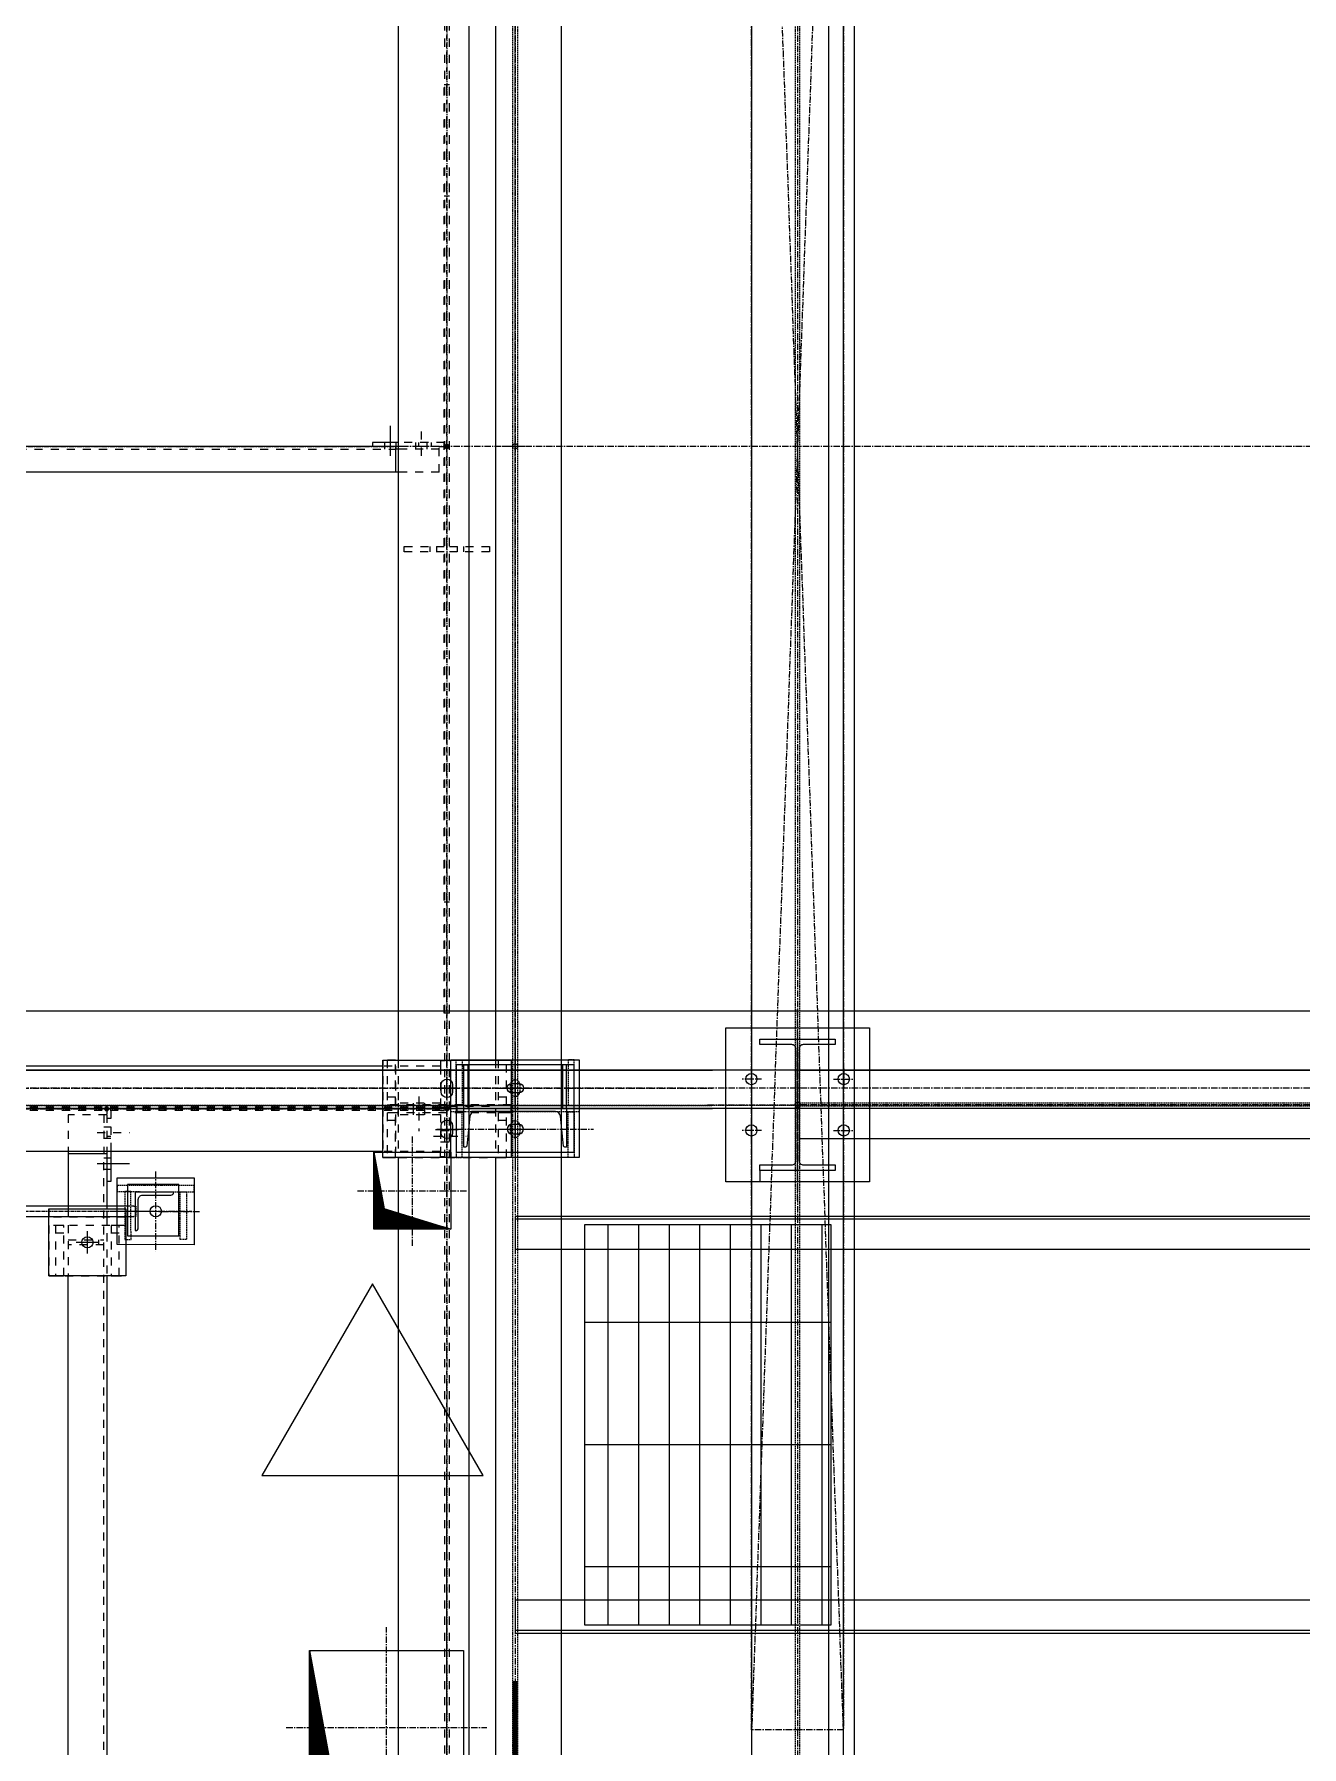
# Model space of a CAD drawing. Header units: inches. Extents: x 209270 to 234360, y -180214 to -150194.
# Drawn here: x 227575 to 230044, y -164096 to -160761 of the extents above; entities that cross this region are included whole.
import ezdxf

# ---------------------------------------------------------------- set-up
doc = ezdxf.new("R2010")
doc.units = ezdxf.units.IN
doc.header["$LTSCALE"] = 10
doc.header["$MEASUREMENT"] = 0
for name, pattern in [('CENTER', [2, 1.25, -0.25, 0.25, -0.25]), ('CENTER2', [1.125, 0.75, -0.125, 0.125, -0.125]), ('DXK_LINE_DOT2', [3.9198, 1.9599, -1.9599]), ('DXK_LINE_DOT5', [7.8785, 2.979, -0.9799, 0.9799, -0.9799, 0.9799, -0.9799]), ('HIDDEN', [0.375, 0.25, -0.125])]:
    doc.linetypes.add(name, pattern=pattern)
doc.layers.get('0').update_dxf_attribs({"color": 1})
for name, color, linetype in [('_BLUE_0', 5, 'Continuous'), ('_BLUE_1', 5, 'Continuous'), ('_BLUE_2', 5, 'Continuous'), ('_BLUE_4', 5, 'Continuous')]:
    doc.layers.add(name, color=color, linetype=linetype)
for name, color, linetype, lineweight in [('All Bought', 1, 'Continuous', 9), ('Belt', 1, 'Continuous', 9), ('CEN', 1, 'CENTER', 9), ('CENETR LINE', 1, 'CENTER2', 9), ('CENTER', 1, 'CENTER', 9), ('CIVIL', 1, 'Continuous', 9), ('DIM', 1, 'Continuous', 13), ('DIM.', 1, 'Continuous', 13), ('handrail', 1, 'FENCELINE1', 9), ('HIDDEN', 1, 'HIDDEN', 9), ('MAIN OBJECT', 1, 'Continuous', 18), ('OBJECT', 1, 'Continuous', 18), ('REV-C', 1, 'Continuous', 18), ('Sheeting', 1, 'Continuous', 0), ('STR25', 1, 'Continuous', 5), ('STRUC-25HD', 1, 'HIDDEN', 5)]:
    doc.layers.add(name, color=color, linetype=linetype, lineweight=lineweight)
doc.linetypes.add('FENCELINE1', pattern='A,0.25,-0.1,[133,arial.ttf,S=0.1,R=0,X=-0.1,Y=0],-0.1,1', length=1.45)

# ---------------------------------------------------------------- blocks, each defined once
blk = doc.blocks.new('A$Caba30c88')
at = {"layer": 'CEN'}
for p, q in [((0, 186.6), (0, -186.6)), ((-90, 69.8), (-90, 30.2)), ((90, 69.8), (90, 30.2)), ((-70.2, 50), (-109.8, 50)), ((70.2, 50), (109.8, 50)), ((175, 0), (-175, 0)), ((-90, -69.8), (-90, -30.2)), ((90, -69.8), (90, -30.2)), ((-70.2, -50), (-109.8, -50)), ((70.2, -50), (109.8, -50))]:
    blk.add_line(p, q, dxfattribs=at)
blk.add_circle((0, 0), 5, dxfattribs=at)
at = {"layer": 'OBJECT'}
blk.add_lwpolyline([(140, 150), (140, -150), (-140, -150), (-140, 150)], close=True, dxfattribs=at)
blk.add_lwpolyline([(3.2, 109.1), (3.2, -109.1, 0.414214), (11.2, -117.1), (73.2, -117.1), (73.2, -117.1), (73.2, -128), (-73.2, -128), (-73.2, -117.1), (-11.1, -117.1, 0.414214), (-3.1, -109.1), (-3.1, 109.1, 0.414214), (-11.1, 117.1), (-73.2, 117.1), (-73.2, 128), (73.2, 128), (73.2, 117.1), (11.2, 117.1, 0.414214)], format="xyb", close=True, dxfattribs=at)
for centre in [(-90, 50), (90, 50), (-90, -50), (90, -50)]:
    blk.add_circle(centre, 11, dxfattribs=at)
blk = doc.blocks.new('A$C9du6586tt')
at = {"layer": 'CEN'}
for p, q in [((89.4, 2500), (-89.4, -2500)), ((89.4, -2500), (-89.4, 2500))]:
    blk.add_line(p, q, dxfattribs=at)
blk.add_lwpolyline([(89.4, 2500), (89.4, -2500), (-89.4, -2500), (-89.4, 2500)], close=True, dxfattribs=at)
blk = doc.blocks.new('A$Cb40ec30b')
at = {"layer": 'CEN'}
for p, q in [((-26.3, 40), (26.3, 40)), ((0, 15.8), (0, 64.2)), ((0, -59), (0, -21)), ((-25.5, -40), (26.5, -40))]:
    blk.add_line(p, q, dxfattribs=at)
at = {"layer": 'HIDDEN'}
for points in [[(-103, 6), (-115, 6), (-115, 95), (-103, 95)], [(103, 6), (115, 6), (115, 95), (103, 95)], [(125, 6), (125, -6), (-125, -6), (-125, 6)], [(-103, -6), (-115, -6), (-115, -95), (-103, -95)], [(103, -6), (115, -6), (115, -95), (103, -95)]]:
    blk.add_lwpolyline(points, close=True, dxfattribs=at)
at = {"layer": 'HIDDEN', "elevation": 149686677196.4}
for points in [[(9, 47), (9, 33, -1), (-9, 33), (-9, 47, -1)], [(9, -33), (9, -47, -1), (-9, -47), (-9, -33, -1)]]:
    blk.add_lwpolyline(points, format="xyb", close=True, dxfattribs=at)
at = {"layer": 'STR25', "ltscale": 0.2}
blk.add_lwpolyline([(-125, 95), (125, 95), (125, -95), (-125, -95)], close=True, dxfattribs=at)
blk = doc.blocks.new('A$Cfd238a5e')
at = {"layer": 'CEN'}
for p, q in [((0, 118.3), (0, -118.3)), ((-152.8, 0), (152.8, 0)), ((-152.8, -40), (152.8, -40))]:
    blk.add_line(p, q, dxfattribs=at)
at = {"layer": 'MAIN OBJECT', "ltscale": 0.2, "elevation": 149686677196.4}
for points in [[(7.3, 31), (-6.7, 31, -1), (-6.7, 49), (7.3, 49, -1)], [(7.3, -31), (-6.7, -31, 1), (-6.7, -49), (7.3, -49, 1)]]:
    blk.add_lwpolyline(points, format="xyb", close=True, dxfattribs=at)
at = {"layer": 'OBJECT'}
for points in [[(-115, -85), (115, -85), (115, 85), (-115, 85)], [(-100, 85), (-92, 85), (-92, 0), (-100, 0)], [(100, 85), (92, 85), (92, 0), (100, 0)]]:
    blk.add_lwpolyline(points, close=True, dxfattribs=at)
blk.add_lwpolyline([(-94.4, -72.9, -0.383864), (-96.8, -75), (-100, -75), (-100, 0), (100, 0), (100, -75), (96.8, -75, -0.383864), (94.4, -72.9), (88.3, -14.7, 0.383864), (78.4, -5.7), (-78.4, -5.7, 0.383864), (-88.3, -14.7)], format="xyb", close=True, dxfattribs=at)
at = {"layer": 'DIM'}
blk.add_blockref('A$Cb40ec30b', (0, 0), dxfattribs=at)
blk = doc.blocks.new('A$C2698bf6b')
at = {"layer": 'CENETR LINE'}
for p, q in [((0, -1290), (0, 1290)), ((-22.1, 0), (22.1, 0))]:
    blk.add_line(p, q, dxfattribs=at)
blk.add_circle((0, 0), 5, dxfattribs=at)
at = {"layer": 'DIM', "xscale": -1, "rotation": 180}
blk.add_blockref('A$Cfd238a5e', (0, 1290), dxfattribs=at)
at = {"layer": 'DIM'}
blk.add_blockref('A$Cfd238a5e', (0, -1290), dxfattribs=at)
blk = doc.blocks.new('A$C34ae56dc')
at = {"layer": 'CEN'}
for p, q in [((0, 87.5), (0, -87.5)), ((77.7, 0.5), (-77.3, 0, 450449366.5))]:
    blk.add_line(p, q, dxfattribs=at)
at = {"layer": 'MAIN OBJECT', "ltscale": 0.2}
blk.add_circle((0, 0), 11, dxfattribs=at)
at = {"layer": 'STR25', "ltscale": 0.2}
blk.add_lwpolyline([(65.2, -74.5), (-64.8, -75), (-64.8, 75), (65.2, 75.5)], close=True, dxfattribs=at)
at = {"layer": 'STRUC-25HD'}
for points in [[(50.2, 75.5), (38.2, 75.5), (38.2, -74.5), (50.2, -74.5)], [(38.2, 48.5), (38.2, 60.5), (-54.8, 60), (-54.8, 48)], [(38.2, -47.5), (38.2, -59.5), (-54.8, -60), (-54.8, -48)]]:
    blk.add_lwpolyline(points, close=True, dxfattribs=at)
blk = doc.blocks.new('A$Cde9606d0')
at = {"color": 2, "ltscale": 0.8, "elevation": 101552602.3}
for points in [[(248, 10), (-247.9, 10)], [(-247.9, -10), (248, -10)]]:
    blk.add_lwpolyline(points, dxfattribs=at)
at = {"layer": 'CEN'}
for p, q in [((-215.4, 0, 0), (-360.4, 0, 0)), ((215.5, 0), (360.5, 0))]:
    blk.add_line(p, q, dxfattribs=at)
at = {"layer": 'CENTER', "linetype": 'CENTER2'}
for p, q in [((0, -70.7), (0, 70.7)), ((0, 70.7), (0, -70.7)), ((-268.9, 0, 815479761.5), (269, 0, 815479761.5))]:
    blk.add_line(p, q, dxfattribs=at)
at = {"layer": 'HIDDEN', "elevation": 715713552.4}
for points in [[(-251.9, 10), (-251.9, -10), (-247.9, -10)], [(-247.9, 10), (-251.9, 10)], [(-251.9, 10), (-251.9, -10), (-247.9, -10)], [(-247.9, 10), (-251.9, 10)], [(252, 10), (252, -10), (248, -10)], [(248, 10), (252, 10)]]:
    blk.add_lwpolyline(points, dxfattribs=at)
at = {"layer": 'MAIN OBJECT', "elevation": -815479761.5}
for points in [[(-235.3, -47.6), (-335.3, -47.6), (-335.3, 52.4), (-235.3, 52.4)], [(235.3, -47.6), (335.3, -47.6), (335.3, 52.4), (235.3, 52.4)]]:
    blk.add_lwpolyline(points, close=True, dxfattribs=at)
for points in [[(-325.4, 37.5), (-250.4, 37.5), (-250.4, -37.5), (-250.9, -37.5, -0.414214), (-256.4, -32), (-256.4, 23, 0.414214), (-264.9, 31.5), (-319.9, 31.5, -0.414214), (-325.4, 37)], [(325.5, 37.5), (250.5, 37.5), (250.5, -37.5), (251, -37.5, 0.414214), (256.5, -32), (256.5, 23, -0.414214), (265, 31.5), (320, 31.5, 0.414214), (325.5, 37)]]:
    blk.add_lwpolyline(points, format="xyb", close=True, dxfattribs=at)
at = {"xscale": -0.9999999999999999, "rotation": 270.1668647228638}
blk.add_blockref('A$C34ae56dc', (-290.4, 0, 0), dxfattribs=at)
at = {"rotation": 89.83313527708063}
blk.add_blockref('A$C34ae56dc', (290.5, 0), dxfattribs=at)
blk = doc.blocks.new('A$Cdc69ee36')
h = blk.add_hatch()
h.set_pattern_fill('GRATE', color=256, scale=75, angle=90)
h.set_pattern_definition([(89.999995, (-345791.23, -616422.02), (-59.53125, 5.6e-06), []), (179.999995, (-345791.23, -616422.02), (-2e-05, -238.125), [])])
h.paths.add_polyline_path([(-479.1, -1), (0, -1), (0, 779), (-479.1, 779)])
blk.add_lwpolyline([(-479.1, -1), (0, -1), (0, 779), (-479.1, 779)], close=True)
blk = doc.blocks.new('A$C6fbGUTRUTRU')
at = {"layer": 'CIVIL'}
h = blk.add_hatch(dxfattribs=at)
h.set_pattern_fill('ANSI31', color=256, scale=2, angle=-180)
h.set_pattern_definition([(225, (2577906.62119, -340569.72095), (0.176776695297, -0.176776695297), [])])
h.paths.add_polyline_path([(-150, -150), (-110, 70), (150, 150), (-150, 150)])
at = {"layer": 'CEN'}
for points in [[(0, 195.2), (0, -195.2)], [(-195.2, 0), (195.2, 0)]]:
    blk.add_lwpolyline(points, dxfattribs=at)
at = {"layer": 'CIVIL'}
blk.add_lwpolyline([(-150, -150), (150, -150), (150, 150), (-150, 150)], close=True, dxfattribs=at)
blk.add_lwpolyline([(-150, -150), (-110, 70), (150, 150)], dxfattribs=at)
blk = doc.blocks.new('A$CDFHGU765777')
at = {"layer": 'CIVIL'}
h = blk.add_hatch(dxfattribs=at)
h.set_pattern_fill('ANSI31', color=256, angle=-180)
h.set_pattern_definition([(225, (2176290.63079, -168399.84653), (0.088388347648, -0.088388347648), [])])
h.paths.add_polyline_path([(-75, -75), (-55, 35), (75, 75), (-75, 75)])
at = {"layer": 'CEN', "elevation": 0}
for points in [[(0, 107.1), (0, -107.1)], [(-107.1, 0), (107.1, 0)]]:
    blk.add_lwpolyline(points, dxfattribs=at)
at = {"layer": 'CIVIL'}
blk.add_lwpolyline([(-75, -75), (75, -75), (75, 75), (-75, 75)], close=True, dxfattribs=at)
blk.add_lwpolyline([(-75, -75), (-55, 35), (75, 75)], dxfattribs=at)
blk = doc.blocks.new('A$Ca106b763')
at = {"layer": 'REV-C'}
blk.add_lwpolyline([(0, 373.2), (-215.5, 0), (215.5, 0)], close=True, dxfattribs=at)
blk = doc.blocks.new('MECH_DRAWING')
at = {"layer": 'Belt'}
blk.add_line((232519.4, -162663.7, 0), (219599.9, -162663.7, 0), dxfattribs=at)
at = {"layer": 'CEN'}
for p, q in [((229061.8, -155263.7), (229061.8, -165259.3)), ((220011.9, -161563.7), (232509.3, -161563.7)), ((220972.4, -162813.7), (228896, -162813.7)), ((232519.7, -162813.7), (221148.1, -162813.7)), ((228886.8, -162846.2), (232519.8, -162846.2)), ((228886.8, -162846.2), (232519.8, -162846.2)), ((232519.8, -162846.2), (229065, -162846.2))]:
    blk.add_line(p, q, dxfattribs=at)
at = {"layer": 'CEN', "elevation": 0.8}
blk.add_lwpolyline([(217011.9, -155263.7), (228511.9, -155263.7), (228511.9, -165263.7), (217011.9, -165263.7)], close=True, dxfattribs=at)
at = {"layer": 'DIM'}
blk.add_line((228988.7, -162974.2, 8676235979.2), (228988.7, -162996.2, 8676235979.2), dxfattribs=at)
at = {"layer": 'handrail', "const_width": 10}
blk.add_lwpolyline([(217011.9, -157988.4), (217011.9, -165263.7), (228511.9, -165263.7), (228511.9, -163968.7)], dxfattribs=at)
at = {"layer": 'HIDDEN'}
for p, q in [((220972.4, -162847.6, 8793052905.5), (228896, -162847.6, 8793052905.5)), ((232519.8, -162847.6, 7050750846.7), (221148.1, -162847.6, 7050750846.7)), ((232519.8, -162843.3, 8564264015.9), (229065, -162843.3, 8676235979.2)), ((232519.8, -162849, 8564263700.2), (229065, -162849, 8676235979.2))]:
    blk.add_line(p, q, dxfattribs=at)
blk.add_lwpolyline([(228507.5, -165259.3), (228507.5, -155268.1), (228516.3, -155268.1), (228516.3, -165259.3)], close=True, dxfattribs=at)
at = {"layer": 'HIDDEN', "elevation": 0}
blk.add_lwpolyline([(229066.2, -165259.3), (229066.2, -155268.1), (229057.4, -155268.1), (229057.4, -165259.3)], dxfattribs=at)
at = {"layer": 'MAIN OBJECT'}
for p, q in [((220972.4, -162778.7), (228896, -162778.7)), ((232519.6, -162778.7), (221148.1, -162778.7)), ((232519.6, -162779.6), (229065, -162779.6)), ((220972.4, -162853.7), (228896, -162853.7)), ((232519.8, -162853.7), (221148.1, -162853.7)), ((232519.9, -162912.8), (229065, -162912.8)), ((232520.1, -163063.7), (228511.9, -163063.7, 0.8)), ((228511.9, -163063.7, 0.8), (228511.9, -163128.2, 0.8)), ((232520.1, -163069.2), (228511.9, -163069.2, 0.8)), ((232520.2, -163128.2), (228511.9, -163128.2, 0.8)), ((232521.4, -163811), (228511.9, -163811, 0.8)), ((228511.9, -163811, 0.8), (228511.9, -163876, 0.8)), ((232521.5, -163870), (228511.9, -163870, 0.8)), ((232521.5, -163876), (228511.9, -163876, 0.8))]:
    blk.add_line(p, q, dxfattribs=at)
blk.add_lwpolyline([(228422.5, -165259.3), (228422.5, -155268.1), (228601.3, -155268.1), (228601.3, -165259.3)], close=True, dxfattribs=at)
at = {"layer": 'MAIN OBJECT', "elevation": 0}
blk.add_lwpolyline([(229151.2, -165259.3), (229151.2, -155268.1), (228972.4, -155268.1), (228972.4, -165259.3)], dxfattribs=at)
at = {"layer": 'Sheeting'}
for points in [[(216351.9, -154713.7), (229171.9, -154713.7), (229171.9, -165813.7), (216351.9, -165813.7)], [(216401.9, -154763.7), (229121.9, -154763.7), (229121.9, -165763.7), (216401.9, -165763.7)]]:
    blk.add_lwpolyline(points, close=True, dxfattribs=at)
at = {"layer": 'All Bought', "xscale": -1}
blk.add_blockref('A$Cdc69ee36', (228647.8, -163858.6, 293016688.1), dxfattribs=at)
at = {"layer": 'DIM'}
for name, p in [('A$C2698bf6b', (228511.9, -161563.7, 0.8)), ('A$Cde9606d0', (227521.5, -163053.7, 34123074207.9))]:
    blk.add_blockref(name, p, dxfattribs=at)
at = {"layer": 'DIM', "rotation": 180}
blk.add_blockref('A$Caba30c88', (229061.9, -162846.2, 8676235979.2), dxfattribs=at)
at = {"layer": 'DIM', "xscale": -1, "rotation": 180}
for name, p in [('A$CDFHGU765777', (228311.9, -163013.7, 0.8)), ('A$C6fbGUTRUTRU', (228261.5, -164058.7))]:
    blk.add_blockref(name, p, dxfattribs=at)
at = {"layer": 'DIM.'}
blk.add_blockref('A$C9du6586tt', (229061.8, -161563.7), dxfattribs=at)
at = {"layer": 'REV-C'}
blk.add_blockref('A$Ca106b763', (228234.1, -163568.4, 293016688.1), dxfattribs=at)
blk = doc.blocks.new('GridLine-116860372-154899 - 114867')
at = {"layer": '_BLUE_2', "linetype": 'DXK_LINE_DOT5'}
blk.add_line((23950.6, 10927.9), (23950.6, 14695.8), dxfattribs=at)
blk = doc.blocks.new('GridLine-116860372-116904 - 114867')
at = {"layer": '_BLUE_2', "linetype": 'DXK_LINE_DOT5'}
blk.add_line((23950.6, 12454.5), (23950.6, 27661.7), dxfattribs=at)
blk = doc.blocks.new('Part-116860372-115040 - 114867')
at = {"layer": '_BLUE_4', "linetype": 'Continuous'}
for points in [[(22700.6, 17190.8, -1), (22700.6, 17200.8, -1)], [(23950.6, 17190.8, -1), (23950.6, 17200.8, -1)]]:
    blk.add_hatch(color=256, dxfattribs=at).paths.add_polyline_path(points)
at = {"layer": '_BLUE_1', "linetype": 'DXK_LINE_DOT2'}
for p, q in [((22714.1, 17133.3), (22714.1, 17195.8)), ((22790.1, 17195.8), (22714.1, 17195.8)), ((22783.8, 17189.6), (22714.1, 17189.6)), ((22790.1, 17189.6), (23825.6, 17189.6)), ((23932.2, 17195.8), (23825.6, 17195.8)), ((23932.2, 17189.6), (23831.8, 17189.6)), ((23932.2, 17133.3), (23932.2, 17195.8)), ((22783.8, 17133.3), (22714.1, 17133.3)), ((23932.2, 17133.3), (23831.8, 17133.3))]:
    blk.add_line(p, q, dxfattribs=at)
at = {"layer": '_BLUE_2', "linetype": 'Continuous'}
for p, q in [((22783.8, 17189.6), (22790.1, 17189.6)), ((23825.6, 17195.8), (22790.1, 17195.8)), ((22790.1, 17195.8), (22790.1, 17133.3)), ((23825.6, 17195.8), (23825.6, 17133.3)), ((23831.8, 17189.6), (23825.6, 17189.6)), ((23831.8, 17133.3), (22783.8, 17133.3))]:
    blk.add_line(p, q, dxfattribs=at)
at = {"layer": '_BLUE_4', "linetype": 'CENTER'}
for p, q in [((22700.6, 17195.8), (22714.1, 17195.8)), ((22790.1, 17195.8), (23825.6, 17195.8)), ((23932.2, 17195.8), (23950.6, 17195.8))]:
    blk.add_line(p, q, dxfattribs=at)
at = {"layer": '_BLUE_4', "linetype": 'Continuous'}
for centre in [(22700.6, 17195.8), (23950.6, 17195.8)]:
    blk.add_circle(centre, 5, dxfattribs=at)
blk = doc.blocks.new('Part-116860372-114997 - 114867')
at = {"layer": '_BLUE_4', "linetype": 'Continuous'}
blk.add_hatch(color=256, dxfattribs=at).paths.add_polyline_path([(23950.6, 15578.3, -1), (23950.6, 15588.3, -1)])
at = {"layer": '_BLUE_1', "linetype": 'DXK_LINE_DOT2'}
for p, q in [((23934.7, 15686.9), (23794.3, 15686.9)), ((23825.6, 15686.9), (23825.6, 15479.8)), ((23934.7, 15686.9), (23934.7, 15479.8)), ((23934.7, 15587.5), (20363.1, 15587.5)), ((23934.7, 15579.1), (20363.1, 15579.1)), ((23934.7, 15479.8), (23794.3, 15479.8))]:
    blk.add_line(p, q, dxfattribs=at)
at = {"layer": '_BLUE_2', "linetype": 'Continuous'}
for p, q in [((23794.3, 15686.9), (22735.5, 15686.9)), ((23794.3, 15479.8), (22735.5, 15479.8))]:
    blk.add_line(p, q, dxfattribs=at)
at = {"layer": '_BLUE_4', "linetype": 'CENTER'}
blk.add_line((20200.6, 15583.3), (23950.6, 15583.3), dxfattribs=at)
at = {"layer": '_BLUE_4', "linetype": 'Continuous'}
blk.add_circle((23950.6, 15583.3), 5, dxfattribs=at)
blk = doc.blocks.new('Part-116860372-115005 - 114867')
at = {"layer": '_BLUE_1', "linetype": 'DXK_LINE_DOT2'}
for p, q in [((23944.7, 20971.6), (23944.7, 12953.3)), ((23956.4, 20971.6), (23956.4, 12953.3)), ((23831.8, 15702.1), (23831.8, 15464.6)), ((24069.3, 15702.1), (24069.3, 15464.6))]:
    blk.add_line(p, q, dxfattribs=at)
at = {"layer": '_BLUE_2', "linetype": 'Continuous'}
for p, q in [((23831.8, 18689.6), (23831.8, 15702.1)), ((24069.3, 18689.6), (24069.3, 15702.1)), ((23831.8, 15464.6), (23831.8, 13583.3)), ((24069.3, 15464.6), (24069.3, 12953.3))]:
    blk.add_line(p, q, dxfattribs=at)
at = {"layer": '_BLUE_4', "linetype": 'CENTER'}
blk.add_line((23950.6, 21320.8), (23950.6, 12570.8), dxfattribs=at)
blk = doc.blocks.new('Part-116860372-115418 - 114867')
at = {"layer": '_BLUE_1', "linetype": 'DXK_LINE_DOT2'}
for p, q in [((23832.2, 15569.1), (23832.2, 15579.1)), ((23934.7, 15569.1), (23832.2, 15569.1)), ((23934.7, 15579.1), (23944.7, 15579.1)), ((23934.7, 15466.6), (23934.7, 15479.8)), ((23944.7, 15466.6), (23934.7, 15466.6))]:
    blk.add_line(p, q, dxfattribs=at)
blk = doc.blocks.new('Part-116860372-115101 - 114867')
at = {"layer": '_BLUE_4', "linetype": 'Continuous'}
for points in [[(23122.4, 15578.3, -1), (23122.4, 15588.3, -1)], [(23122.4, 13815.8, -1), (23122.4, 13825.8, -1)]]:
    blk.add_hatch(color=256, dxfattribs=at).paths.add_polyline_path(points)
at = {"layer": '_BLUE_1', "linetype": 'DXK_LINE_DOT2'}
for p, q in [((23122.4, 15569.1), (23028.7, 15569.1)), ((23028.7, 15569.1), (23028.7, 15473.5)), ((23115.3, 15569.1), (23115.3, 15479.8)), ((23122.4, 15569.1), (23122.4, 15319.6)), ((23115.3, 13827.1), (23115.3, 15473.5)), ((23028.7, 15339.6), (23028.7, 15177.1)), ((23122.4, 15319.6), (23122.4, 15177.1))]:
    blk.add_line(p, q, dxfattribs=at)
at = {"layer": '_BLUE_2', "linetype": 'Continuous'}
for p, q in [((23028.7, 15479.8), (23028.7, 15339.6)), ((23122.4, 15473.5), (23028.7, 15473.5)), ((23115.3, 15479.8), (23115.3, 15473.5)), ((23122.4, 15473.5), (23122.4, 15339.6)), ((23028.7, 13827.1), (23028.7, 15177.1)), ((23122.4, 15177.1), (23122.4, 13827.1)), ((23122.4, 13827.1), (23028.7, 13827.1))]:
    blk.add_line(p, q, dxfattribs=at)
at = {"layer": '_BLUE_4', "linetype": 'CENTER'}
for p, q in [((23122.4, 15583.3), (23122.4, 15569.1)), ((23122.4, 15177.1), (23122.4, 13820.8))]:
    blk.add_line(p, q, dxfattribs=at)
at = {"layer": '_BLUE_4', "linetype": 'Continuous'}
for centre in [(23122.4, 15583.3), (23122.4, 13820.8)]:
    blk.add_circle(centre, 5, dxfattribs=at)
blk = doc.blocks.new('Part-116860372-115820 - 114867')
at = {"layer": '_BLUE_1', "linetype": 'DXK_LINE_DOT2'}
for p, q in [((23944.7, 17205.8), (23831.8, 17205.8)), ((23882.2, 17195.8), (23882.2, 17205.8)), ((23913.5, 17195.8), (23913.5, 17205.8)), ((23944.7, 17205.8), (23944.7, 17195.8))]:
    blk.add_line(p, q, dxfattribs=at)
at = {"layer": '_BLUE_2', "linetype": 'Continuous'}
for p, q in [((23831.8, 17205.8), (23769.7, 17205.8)), ((23769.7, 17205.8), (23769.7, 17195.8)), ((23831.8, 17195.8), (23825.6, 17195.8))]:
    blk.add_line(p, q, dxfattribs=at)
blk = doc.blocks.new('Bolt-116860372-115420 - 114867')
at = {"layer": '_BLUE_1', "linetype": 'DXK_LINE_DOT2'}
for p, q in [((23868.4, 15597.5), (23868.4, 15587.5)), ((23882.2, 15613.8), (23882.2, 15528.8)), ((23895.9, 15597.5), (23895.9, 15587.5)), ((23868.4, 15587.5), (23868.4, 15579.1)), ((23868.4, 15579.1), (23868.4, 15569.1)), ((23895.9, 15587.5), (23895.9, 15579.1)), ((23895.9, 15579.1), (23895.9, 15569.1))]:
    blk.add_line(p, q, dxfattribs=at)
blk = doc.blocks.new('Part-116860372-150361 - 114867')
at = {"layer": '_BLUE_1', "linetype": 'DXK_LINE_DOT2'}
for p, q in [((23028.7, 15264.6), (23115.3, 15264.6)), ((23102.9, 15264.6), (23102.9, 15252.1)), ((23115.3, 15252.1), (23028.7, 15252.1))]:
    blk.add_line(p, q, dxfattribs=at)
blk = doc.blocks.new('Part-116860372-116657 - 114867')
at = {"layer": '_BLUE_1', "linetype": 'DXK_LINE_DOT2'}
for p, q in [((23805.6, 15702.1), (23805.6, 15593.3)), ((23825.6, 15702.1), (23805.6, 15702.1)), ((23825.6, 15593.3), (23825.6, 15702.1)), ((23825.6, 15612.1), (23805.6, 15612.1)), ((23805.6, 15593.3), (23825.6, 15593.3))]:
    blk.add_line(p, q, dxfattribs=at)
blk = doc.blocks.new('Part-116860372-116655 - 114867')
at = {"layer": '_BLUE_1', "linetype": 'DXK_LINE_DOT2'}
for p, q in [((24106.8, 15593.4), (23794.3, 15593.3)), ((23794.3, 15573.3), (23794.3, 15593.3)), ((24106.8, 15573.4), (24106.8, 15593.4)), ((24106.8, 15573.4), (23794.3, 15573.3))]:
    blk.add_line(p, q, dxfattribs=at)
blk = doc.blocks.new('Part-116860372-116735 - 114867')
at = {"layer": '_BLUE_1', "linetype": 'DXK_LINE_DOT2'}
for p, q in [((22981.8, 15339.6), (22981.8, 15319.6)), ((22981.8, 15339.6), (23169.3, 15339.6)), ((22981.8, 15299.6), (22981.8, 15177.1)), ((23169.3, 15339.6), (23169.3, 15319.6)), ((23169.3, 15299.6), (23169.3, 15177.1)), ((22981.8, 15177.1), (23169.3, 15177.1))]:
    blk.add_line(p, q, dxfattribs=at)
blk = doc.blocks.new('Part-116860372-115419 - 114867')
at = {"layer": '_BLUE_1', "linetype": 'DXK_LINE_DOT2'}
for p, q in [((23944.7, 15700), (23934.7, 15700)), ((23934.7, 15700), (23934.7, 15686.9)), ((23934.7, 15597.5), (23832.2, 15597.5)), ((23832.2, 15597.5), (23832.2, 15587.5)), ((23934.7, 15587.5), (23944.7, 15587.5))]:
    blk.add_line(p, q, dxfattribs=at)
blk = doc.blocks.new('Bolt-116860372-115421 - 114867')
at = {"layer": '_BLUE_1', "linetype": 'DXK_LINE_DOT2'}
for p, q in [((23918.4, 15516.6), (23997.2, 15516.6)), ((23934.7, 15530.4), (23944.7, 15530.4)), ((23944.7, 15530.4), (23956.4, 15530.4)), ((23934.7, 15502.9), (23944.7, 15502.9)), ((23944.7, 15502.9), (23956.4, 15502.9))]:
    blk.add_line(p, q, dxfattribs=at)
blk = doc.blocks.new('Part-116860372-116656 - 114867')
at = {"layer": '_BLUE_2', "linetype": 'Continuous'}
for p, q in [((23794.3, 15464.6), (23794.3, 15702.1)), ((23794.3, 15702.1), (24106.8, 15702.1)), ((24106.8, 15702.1), (24106.8, 15464.6)), ((24106.8, 15464.6), (23794.3, 15464.6))]:
    blk.add_line(p, q, dxfattribs=at)
blk = doc.blocks.new('Part-116860372-116660 - 114867')
at = {"layer": '_BLUE_1', "linetype": 'DXK_LINE_DOT2'}
for p, q in [((24075.6, 15702.1), (24075.6, 15593.4)), ((24095.6, 15702.1), (24075.6, 15702.1)), ((24095.6, 15593.4), (24095.6, 15702.1)), ((24095.6, 15612.1), (24075.6, 15612.1)), ((24075.6, 15593.4), (24095.6, 15593.4))]:
    blk.add_line(p, q, dxfattribs=at)
blk = doc.blocks.new('Bolt-116860372-115821 - 114867')
at = {"layer": '_BLUE_1', "linetype": 'DXK_LINE_DOT2'}
for p, q in [((23888.5, 17173.3), (23888.5, 17245.8)), ((23874.7, 17195.8), (23874.7, 17205.8)), ((23874.7, 17189.6), (23874.7, 17195.8)), ((23902.2, 17195.8), (23902.2, 17205.8)), ((23902.2, 17189.6), (23902.2, 17195.8))]:
    blk.add_line(p, q, dxfattribs=at)
at = {"layer": '_BLUE_2', "linetype": 'Continuous'}
for p, q in [((23813.5, 17173.3), (23813.5, 17245.8)), ((23799.7, 17195.8), (23799.7, 17205.8)), ((23799.7, 17189.6), (23799.7, 17195.8)), ((23827.2, 17195.8), (23827.2, 17205.8)), ((23827.2, 17189.6), (23827.2, 17195.8))]:
    blk.add_line(p, q, dxfattribs=at)
blk = doc.blocks.new('Part-116860372-115837 - 114867')
at = {"layer": '_BLUE_1', "linetype": 'DXK_LINE_DOT2'}
for p, q in [((23122.4, 15560.4), (23132.4, 15560.4)), ((23132.4, 15579.1), (23132.4, 15479.8)), ((23122.4, 15516.6), (23132.4, 15516.6))]:
    blk.add_line(p, q, dxfattribs=at)
at = {"layer": '_BLUE_2', "linetype": 'Continuous'}
for p, q in [((23122.4, 15479.8), (23122.4, 15473.5)), ((23132.4, 15479.8), (23132.4, 15406.7)), ((23132.4, 15406.7), (23122.4, 15406.7))]:
    blk.add_line(p, q, dxfattribs=at)
blk = doc.blocks.new('Bolt-116860372-115838 - 114867')
at = {"layer": '_BLUE_1', "linetype": 'DXK_LINE_DOT2'}
for p, q in [((23099.1, 15525.4), (23177.8, 15525.4)), ((23115.3, 15539.2), (23122.4, 15539.2)), ((23115.3, 15511.7), (23122.4, 15511.7)), ((23122.4, 15539.2), (23132.4, 15539.2)), ((23122.4, 15511.7), (23132.4, 15511.7))]:
    blk.add_line(p, q, dxfattribs=at)
at = {"layer": '_BLUE_2', "linetype": 'Continuous'}
for p, q in [((23099.1, 15450.4), (23177.8, 15450.4)), ((23115.3, 15464.2), (23122.4, 15464.2)), ((23115.3, 15436.7), (23122.4, 15436.7)), ((23122.4, 15464.2), (23132.4, 15464.2)), ((23122.4, 15436.7), (23132.4, 15436.7))]:
    blk.add_line(p, q, dxfattribs=at)
blk = doc.blocks.new('Bolt-116860372-116738 - 114867')
at = {"layer": '_BLUE_2', "linetype": 'Continuous'}
for p, q in [((23048.1, 15258.4), (23103.1, 15258.4)), ((23075.6, 15230.9), (23075.6, 15285.9))]:
    blk.add_line(p, q, dxfattribs=at)
blk.add_circle((23075.6, 15258.4), 13.7, dxfattribs=at)
blk = doc.blocks.new('Part-116860372-116736 - 114867')
at = {"layer": '_BLUE_1', "linetype": 'DXK_LINE_DOT2'}
for p, q in [((23018.1, 15299.6), (22998.1, 15299.6)), ((22998.1, 15299.6), (22998.1, 15177.1)), ((23018.1, 15177.1), (23018.1, 15299.6)), ((23018.1, 15280.9), (22998.1, 15280.9)), ((22998.1, 15177.1), (23018.1, 15177.1))]:
    blk.add_line(p, q, dxfattribs=at)
blk = doc.blocks.new('Part-116860372-156481 - 114867')
at = {"layer": '_BLUE_1', "linetype": 'DXK_LINE_DOT2'}
for p, q in [((23847, 16939.7), (23847, 16952.2)), ((23847, 16952.2), (23944.3, 16952.2)), ((23944.3, 16939.7), (23847, 16939.7)), ((23909.5, 16939.7), (23909.5, 16952.2)), ((23925.6, 16952.2), (23925.6, 16939.7))]:
    blk.add_line(p, q, dxfattribs=at)
blk = doc.blocks.new('Part-116860372-116658 - 114867')
at = {"layer": '_BLUE_1', "linetype": 'DXK_LINE_DOT2'}
for p, q in [((23794.3, 15702.1), (23794.3, 15464.6)), ((23794.3, 15702.1), (24106.8, 15702.1)), ((24106.8, 15702.1), (24106.8, 15464.6)), ((23794.3, 15464.6), (24106.8, 15464.6))]:
    blk.add_line(p, q, dxfattribs=at)
blk = doc.blocks.new('Part-116860372-116659 - 114867')
at = {"layer": '_BLUE_1', "linetype": 'DXK_LINE_DOT2'}
for p, q in [((23825.6, 15573.3), (23805.6, 15573.3)), ((23805.6, 15573.3), (23805.6, 15464.6)), ((23825.6, 15554.6), (23805.6, 15554.6)), ((23825.6, 15464.6), (23825.6, 15573.3)), ((23805.6, 15464.6), (23825.6, 15464.6))]:
    blk.add_line(p, q, dxfattribs=at)
blk = doc.blocks.new('Part-116860372-116661 - 114867')
at = {"layer": '_BLUE_1', "linetype": 'DXK_LINE_DOT2'}
for p, q in [((24095.6, 15573.3), (24075.6, 15573.3)), ((24075.6, 15573.3), (24075.6, 15464.6)), ((24095.6, 15554.6), (24075.6, 15554.6)), ((24095.6, 15464.6), (24095.6, 15573.3)), ((24075.6, 15464.6), (24095.6, 15464.6))]:
    blk.add_line(p, q, dxfattribs=at)
blk = doc.blocks.new('Bolt-116860372-116662 - 114867')
at = {"layer": '_BLUE_2', "linetype": 'Continuous'}
for p, q in [((23923, 15633.4), (23978, 15633.4)), ((23936.8, 15642.1), (23937.8, 15647.4)), ((23936.8, 15624.6), (23936.8, 15642.1)), ((23937.8, 15647.4), (23940.8, 15651.8)), ((23940.8, 15651.8), (23945.3, 15654.8)), ((23945.3, 15654.8), (23950.5, 15655.9)), ((23950.5, 15605.9), (23950.5, 15660.9)), ((23950.5, 15655.9), (23950.5, 15655.9)), ((23950.5, 15655.9), (23955.8, 15654.8)), ((23955.8, 15654.8), (23960.3, 15651.8)), ((23960.3, 15651.8), (23963.2, 15647.4)), ((23963.2, 15647.4), (23964.3, 15642.1)), ((23964.3, 15642.1), (23964.3, 15624.6)), ((23937.8, 15619.4), (23936.8, 15624.6)), ((23940.8, 15614.9), (23937.8, 15619.4)), ((23945.3, 15611.9), (23940.8, 15614.9)), ((23950.5, 15610.9), (23945.3, 15611.9)), ((23955.8, 15611.9), (23950.5, 15610.9)), ((23950.5, 15610.9), (23950.5, 15610.9)), ((23960.3, 15614.9), (23955.8, 15611.9)), ((23963.2, 15619.4), (23960.3, 15614.9)), ((23964.3, 15624.6), (23963.2, 15619.4)), ((23937.8, 15547.4), (23940.8, 15551.8)), ((23940.8, 15551.8), (23945.3, 15554.8)), ((23945.3, 15554.8), (23950.5, 15555.9)), ((23950.5, 15505.9), (23950.5, 15560.9)), ((23950.5, 15555.9), (23950.5, 15555.9)), ((23950.5, 15555.9), (23955.8, 15554.8)), ((23955.8, 15554.8), (23960.2, 15551.8)), ((23960.2, 15551.8), (23963.2, 15547.4)), ((23923, 15533.4), (23978, 15533.4)), ((23936.8, 15542.1), (23937.8, 15547.4)), ((23936.8, 15524.6), (23936.8, 15542.1)), ((23937.8, 15519.4), (23936.8, 15524.6)), ((23940.8, 15514.9), (23937.8, 15519.4)), ((23945.3, 15511.9), (23940.8, 15514.9)), ((23950.5, 15510.9), (23945.3, 15511.9)), ((23955.8, 15511.9), (23950.5, 15510.9)), ((23950.5, 15510.9), (23950.5, 15510.9)), ((23960.2, 15514.9), (23955.8, 15511.9)), ((23963.2, 15519.4), (23960.2, 15514.9)), ((23963.2, 15547.4), (23964.3, 15542.1)), ((23964.3, 15524.6), (23963.2, 15519.4)), ((23964.3, 15542.1), (23964.3, 15524.6))]:
    blk.add_line(p, q, dxfattribs=at)
blk = doc.blocks.new('Part-116860372-116733 - 114867')
at = {"layer": '_BLUE_1', "linetype": 'DXK_LINE_DOT2'}
for p, q in [((22981.8, 15299.6), (22981.8, 15319.6)), ((23169.3, 15319.6), (22981.8, 15319.6)), ((23169.3, 15299.6), (22981.8, 15299.6)), ((23169.3, 15299.6), (23169.3, 15319.6))]:
    blk.add_line(p, q, dxfattribs=at)
blk = doc.blocks.new('Part-116860372-116734 - 114867')
at = {"layer": '_BLUE_2', "linetype": 'Continuous'}
for p, q in [((22981.8, 15177.1), (22981.8, 15339.6)), ((22981.8, 15339.6), (23169.3, 15339.6)), ((23169.3, 15339.6), (23169.3, 15177.1)), ((23169.3, 15177.1), (22981.8, 15177.1))]:
    blk.add_line(p, q, dxfattribs=at)
blk = doc.blocks.new('Part-116860372-116737 - 114867')
at = {"layer": '_BLUE_1', "linetype": 'DXK_LINE_DOT2'}
for p, q in [((23153.1, 15299.6), (23133.1, 15299.6)), ((23133.1, 15299.6), (23133.1, 15177.1)), ((23153.1, 15177.1), (23153.1, 15299.6)), ((23153.1, 15280.9), (23133.1, 15280.9)), ((23133.1, 15177.1), (23153.1, 15177.1))]:
    blk.add_line(p, q, dxfattribs=at)
blk = doc.blocks.new('Part-116860372-156480 - 114867')
at = {"layer": '_BLUE_1', "linetype": 'DXK_LINE_DOT2'}
for p, q in [((23956.8, 18075.9), (23944.3, 18075.9)), ((23944.3, 15816), (23944.3, 18075.9)), ((23956.8, 15816), (23956.8, 18075.9)), ((23956.8, 17804.8), (23944.3, 17804.8)), ((23944.3, 16087.3), (23956.8, 16087.3)), ((23956.8, 15816), (23944.3, 15816))]:
    blk.add_line(p, q, dxfattribs=at)
blk = doc.blocks.new('Part-116860372-150363 - 114867')
at = {"layer": '_BLUE_1', "linetype": 'DXK_LINE_DOT2'}
for p, q in [((23956.4, 15589.6), (24069.3, 15589.6)), ((24069.3, 15577.1), (23956.4, 15577.1)), ((23975.2, 15589.6), (23975.2, 15577.1))]:
    blk.add_line(p, q, dxfattribs=at)
blk = doc.blocks.new('Part-116860372-156482 - 114867')
at = {"layer": '_BLUE_1', "linetype": 'DXK_LINE_DOT2'}
for p, q in [((23956.8, 16952.2), (24054.1, 16952.2)), ((24054.1, 16939.7), (23956.8, 16939.7)), ((23975.6, 16952.2), (23975.6, 16939.7)), ((23991.6, 16939.7), (23991.6, 16952.2)), ((24054.1, 16952.2), (24054.1, 16939.7))]:
    blk.add_line(p, q, dxfattribs=at)
blk = doc.blocks.new('STR_DRAWING')
at = {"layer": '_BLUE_0', "xscale": 0.8, "yscale": 0.8, "zscale": 0.8}
for name in ['GridLine-116860372-116904 - 114867', 'Part-116860372-115005 - 114867', 'Part-116860372-156480 - 114867', 'Bolt-116860372-115821 - 114867', 'Part-116860372-115040 - 114867', 'Part-116860372-115820 - 114867', 'Part-116860372-156481 - 114867', 'Part-116860372-156482 - 114867', 'Part-116860372-114997 - 114867', 'Part-116860372-116656 - 114867', 'Part-116860372-116658 - 114867', 'Part-116860372-116657 - 114867', 'Part-116860372-115419 - 114867', 'Part-116860372-116660 - 114867', 'Bolt-116860372-116662 - 114867', 'Bolt-116860372-115420 - 114867', 'Part-116860372-115101 - 114867', 'Part-116860372-115837 - 114867', 'Part-116860372-116655 - 114867', 'Part-116860372-116659 - 114867', 'Part-116860372-115418 - 114867', 'Part-116860372-150363 - 114867', 'Part-116860372-116661 - 114867', 'Bolt-116860372-115838 - 114867', 'Bolt-116860372-115421 - 114867', 'Part-116860372-116735 - 114867', 'Part-116860372-116734 - 114867', 'Part-116860372-116733 - 114867', 'Part-116860372-116736 - 114867', 'Part-116860372-150361 - 114867', 'Bolt-116860372-116738 - 114867', 'Part-116860372-116737 - 114867', 'GridLine-116860372-154899 - 114867']:
    blk.add_blockref(name, (971.5, 4264.2), dxfattribs=at)

msp = doc.modelspace()

# ---------------------------------------------------------------- block references
for name, p in [('MECH_DRAWING', (0, 0)), ('STR_DRAWING', (208247, -179585))]:
    msp.add_blockref(name, p)

doc.saveas('drawing.dxf')
